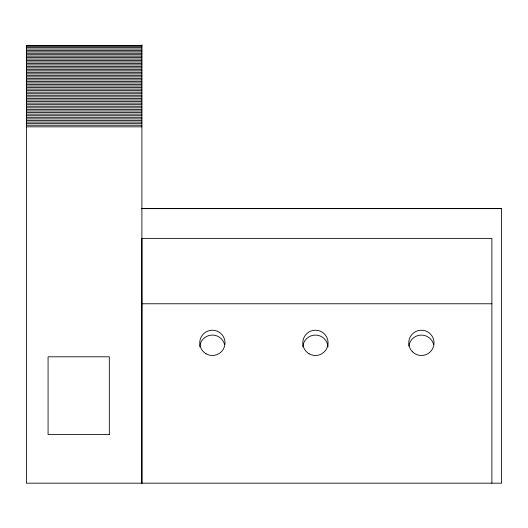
<?xml version="1.0" encoding="UTF-8"?>
<svg xmlns="http://www.w3.org/2000/svg" width="528" height="528" viewBox="0 0 528 528"><rect width="100%" height="100%" fill="white"/><g stroke="black" fill="none" stroke-linecap="round" stroke-linejoin="round"><path stroke-width="0.79" d="M491.878 483.179L491.878 238.372L141.893 238.372L141.893 483.179L141.893 44.821M141.893 45.613L26.4 45.613L26.4 483.179L501.6 483.179L501.6 208.441L141.893 208.441M26.4 45.698L141.893 45.698M26.4 46.213L141.893 46.213M26.4 47.612L141.893 47.612M26.4 49.025L141.893 49.025M26.4 50.437L141.893 50.437M26.4 51.856L141.893 51.856M26.4 53.282L141.893 53.282M26.4 54.721L141.893 54.721M26.4 56.159L141.893 56.159M26.4 57.598L141.893 57.598M26.4 59.05L141.893 59.05M26.4 60.509L141.893 60.509M26.4 61.967L141.893 61.967M26.4 63.433L141.893 63.433M26.4 64.911L141.893 64.911M26.4 66.383L141.893 66.383M26.4 67.868L141.893 67.868M26.4 69.353L141.893 69.353M26.4 70.851L141.893 70.851M26.4 72.343L141.893 72.343M26.4 73.847L141.893 73.847M26.4 75.352L141.893 75.352M26.4 76.864L141.893 76.864M26.4 78.382L141.893 78.382M26.4 79.9L141.893 79.9M26.4 81.424L141.893 81.424M26.4 82.949L141.893 82.949M26.4 84.48L141.893 84.48M26.4 86.011L141.893 86.011M26.4 87.556L141.893 87.556M26.4 89.093L141.893 89.093M26.4 90.638L141.893 90.638M26.4 92.189L141.893 92.189M26.4 93.74L141.893 93.74M26.4 95.291L141.893 95.291M26.4 96.848L141.893 96.848M26.4 98.413L141.893 98.413M26.4 99.977L141.893 99.977M26.4 101.541L141.893 101.541M26.4 103.105L141.893 103.105M26.4 104.676L141.893 104.676M26.4 106.247L141.893 106.247M26.4 107.824L141.893 107.824M26.4 109.402L141.893 109.402M26.4 110.979L141.893 110.979M26.4 112.556L141.893 112.556M26.4 114.14L141.893 114.14M26.4 115.724L141.893 115.724M26.4 117.308L141.893 117.308M26.4 118.892L141.893 118.892M26.4 120.476L141.893 120.476M26.4 122.067L141.893 122.067M26.4 123.651L141.893 123.651M26.4 125.242L141.893 125.242M26.4 126.832L141.893 126.832M141.893 208.633L501.6 208.633M141.893 303.772L491.878 303.772M109.322 434.57L48.074 434.57L48.074 356.796L109.322 356.796L109.322 434.57M199.762 346.889A12.639 12.639 0 0 1 224.585 344.447M302.815 346.889A12.639 12.639 0 0 1 315.427 335.075A12.639 12.639 0 0 1 328.04 346.889M408.863 346.064A12.639 12.639 0 0 1 433.6 344.447M206.059 353.8A12.639 12.639 0 0 0 225.014 342.857A12.639 12.639 0 0 0 206.059 331.907A12.639 12.639 0 0 0 206.059 353.8M309.104 353.8A12.639 12.639 0 0 0 328.066 342.857A12.639 12.639 0 0 0 309.104 331.907A12.639 12.639 0 0 0 309.104 353.8M412.46 351.793A12.639 12.639 0 0 0 433.6 346.124A12.639 12.639 0 0 0 418.123 330.647A12.639 12.639 0 0 0 412.46 351.793"/></g></svg>
